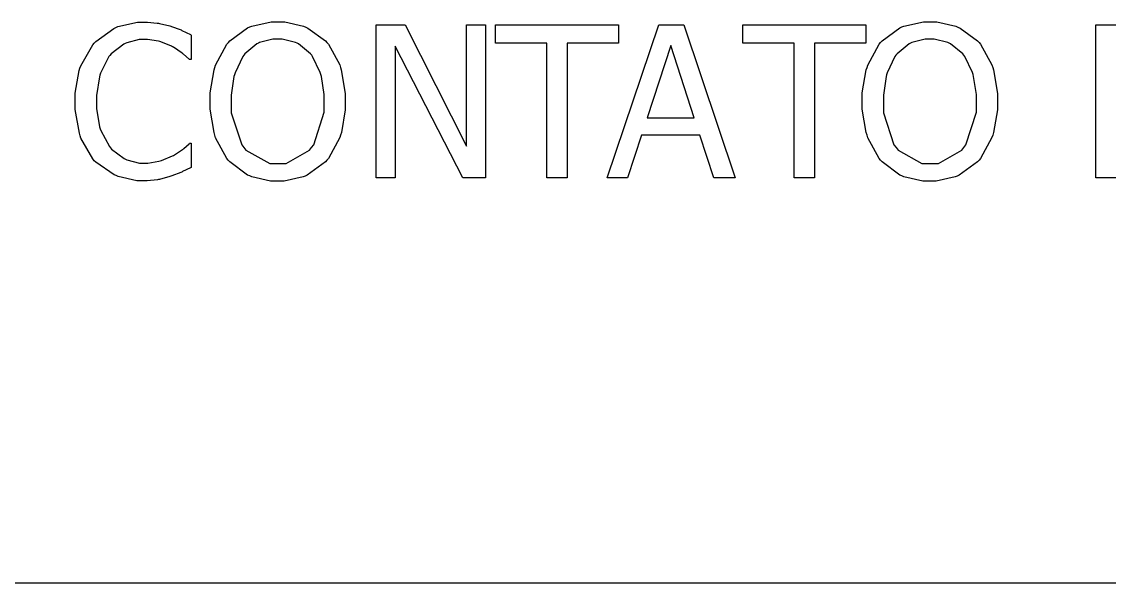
# Model space of a CAD drawing. Header units: millimetres. Extents: x 1974 to 2099, y 1386 to 1555.
# Drawn here: x 2072.064 to 2073.265, y 1476.14 to 1476.76 of the extents above; entities that cross this region are included whole.
import ezdxf

# ---------------------------------------------------------------- set-up
doc = ezdxf.new("R2010")
doc.units = ezdxf.units.MM
doc.layers.add('TEXTO', color=4, linetype='Continuous')

msp = doc.modelspace()

# ---------------------------------------------------------------- linework, layer by layer
at = {"layer": 'TEXTO', "color": 0}
for p, q in [((2072.1707, 1476.7547), (2072.1923, 1476.7596)), ((2072.1923, 1476.7596), (2072.1995, 1476.7596)), ((2072.1995, 1476.7596), (2072.2034, 1476.7596)), ((2072.2034, 1476.7596), (2072.2141, 1476.7586)), ((2072.3185, 1476.7552), (2072.3399, 1476.7601)), ((2072.3399, 1476.7601), (2072.3471, 1476.7601)), ((2072.3471, 1476.7601), (2072.3549, 1476.7601)), ((2072.3549, 1476.7601), (2072.3758, 1476.7551)), ((2073.0388, 1476.7552), (2073.0602, 1476.7601)), ((2073.0602, 1476.7601), (2073.0674, 1476.7601)), ((2073.0674, 1476.7601), (2073.0751, 1476.7601)), ((2073.0751, 1476.7601), (2073.0961, 1476.7551)), ((2072.1462, 1476.7383), (2072.1662, 1476.7527)), ((2072.1662, 1476.7527), (2072.1685, 1476.7537)), ((2072.1685, 1476.7537), (2072.1707, 1476.7547)), ((2072.2141, 1476.7586), (2072.2154, 1476.7584)), ((2072.2154, 1476.7584), (2072.2165, 1476.7582)), ((2072.2165, 1476.7582), (2072.2281, 1476.7556)), ((2072.2281, 1476.7556), (2072.2292, 1476.7552)), ((2072.2292, 1476.7552), (2072.23, 1476.7549)), ((2072.23, 1476.7549), (2072.2394, 1476.7515)), ((2072.2394, 1476.7515), (2072.2404, 1476.751)), ((2072.2404, 1476.751), (2072.2413, 1476.7506)), ((2072.2413, 1476.7506), (2072.2507, 1476.7459)), ((2072.2944, 1476.7391), (2072.3139, 1476.7533)), ((2072.3139, 1476.7533), (2072.3163, 1476.7543)), ((2072.3163, 1476.7543), (2072.3185, 1476.7552)), ((2072.3758, 1476.7551), (2072.3782, 1476.7541)), ((2072.3782, 1476.7541), (2072.3804, 1476.7531)), ((2072.3804, 1476.7531), (2072.3999, 1476.739)), ((2072.4559, 1476.5877), (2072.4559, 1476.7566)), ((2072.4559, 1476.7566), (2072.4878, 1476.7566)), ((2072.4878, 1476.7566), (2072.5557, 1476.6228)), ((2072.5557, 1476.6228), (2072.5557, 1476.7566)), ((2072.5557, 1476.7566), (2072.5767, 1476.7566)), ((2072.5767, 1476.7566), (2072.5767, 1476.5877)), ((2072.5767, 1476.7566), (2072.5767, 1476.7566)), ((2072.5877, 1476.7366), (2072.5877, 1476.7566)), ((2072.5877, 1476.7566), (2072.7236, 1476.7566)), ((2072.7109, 1476.5877), (2072.7679, 1476.7566)), ((2072.7236, 1476.7566), (2072.7236, 1476.7366)), ((2072.7679, 1476.7566), (2072.7955, 1476.7566)), ((2072.7955, 1476.7566), (2072.8525, 1476.5877)), ((2072.8609, 1476.7366), (2072.8609, 1476.7566)), ((2072.8609, 1476.7566), (2072.9968, 1476.7566)), ((2072.9968, 1476.7566), (2072.9968, 1476.7366)), ((2073.0146, 1476.7391), (2073.0343, 1476.7533)), ((2073.0343, 1476.7533), (2073.0366, 1476.7543)), ((2073.0366, 1476.7543), (2073.0388, 1476.7552)), ((2073.0961, 1476.7551), (2073.0984, 1476.7541)), ((2073.0984, 1476.7541), (2073.1007, 1476.7531)), ((2073.1007, 1476.7531), (2073.1201, 1476.739)), ((2073.2507, 1476.5877), (2073.2507, 1476.7566)), ((2073.2507, 1476.7566), (2073.2931, 1476.7566)), ((2072.1428, 1476.7345), (2072.1445, 1476.7364)), ((2072.1445, 1476.7364), (2072.1462, 1476.7383)), ((2072.1788, 1476.736), (2072.1771, 1476.7353)), ((2072.1804, 1476.7368), (2072.1788, 1476.736)), ((2072.1941, 1476.7405), (2072.1804, 1476.7368)), ((2072.1993, 1476.7405), (2072.1941, 1476.7405)), ((2072.2034, 1476.7405), (2072.1993, 1476.7405)), ((2072.2156, 1476.7385), (2072.2034, 1476.7405)), ((2072.2168, 1476.7382), (2072.2156, 1476.7385)), ((2072.2181, 1476.7379), (2072.2168, 1476.7382)), ((2072.2298, 1476.733), (2072.2181, 1476.7379)), ((2072.2507, 1476.7459), (2072.2517, 1476.7453)), ((2072.2517, 1476.7453), (2072.2517, 1476.7183)), ((2072.2911, 1476.7352), (2072.2928, 1476.7372)), ((2072.2928, 1476.7372), (2072.2944, 1476.7391)), ((2072.3242, 1476.7357), (2072.3108, 1476.7248)), ((2072.3258, 1476.7364), (2072.3242, 1476.7357)), ((2072.3272, 1476.7372), (2072.3258, 1476.7364)), ((2072.3418, 1476.7407), (2072.3272, 1476.7372)), ((2072.3472, 1476.7407), (2072.3418, 1476.7407)), ((2072.3521, 1476.7407), (2072.3472, 1476.7407)), ((2072.3668, 1476.7371), (2072.3521, 1476.7407)), ((2072.3685, 1476.7363), (2072.3668, 1476.7371)), ((2072.37, 1476.7356), (2072.3685, 1476.7363)), ((2072.3835, 1476.7247), (2072.37, 1476.7356)), ((2072.3999, 1476.739), (2072.4015, 1476.7372)), ((2072.4015, 1476.7372), (2072.4031, 1476.7353)), ((2072.4015, 1476.7372), (2072.4015, 1476.7372)), ((2072.6444, 1476.7366), (2072.5877, 1476.7366)), ((2072.6444, 1476.5877), (2072.6444, 1476.7366)), ((2072.7236, 1476.7366), (2072.6669, 1476.7366)), ((2072.6669, 1476.7366), (2072.6669, 1476.5877)), ((2072.9175, 1476.7366), (2072.8609, 1476.7366)), ((2072.9175, 1476.5877), (2072.9175, 1476.7366)), ((2072.9968, 1476.7366), (2072.9401, 1476.7366)), ((2072.9401, 1476.7366), (2072.9401, 1476.5877)), ((2073.0114, 1476.7352), (2073.013, 1476.7372)), ((2073.013, 1476.7372), (2073.0146, 1476.7391)), ((2073.0446, 1476.7357), (2073.0311, 1476.7248)), ((2073.0461, 1476.7364), (2073.0446, 1476.7357)), ((2073.0476, 1476.7372), (2073.0461, 1476.7364)), ((2073.0621, 1476.7407), (2073.0476, 1476.7372)), ((2073.0675, 1476.7407), (2073.0621, 1476.7407)), ((2073.0723, 1476.7407), (2073.0675, 1476.7407)), ((2073.0871, 1476.7371), (2073.0723, 1476.7407)), ((2073.0888, 1476.7363), (2073.0871, 1476.7371)), ((2073.0903, 1476.7356), (2073.0888, 1476.7363)), ((2073.1037, 1476.7247), (2073.0903, 1476.7356)), ((2073.1201, 1476.739), (2073.1218, 1476.7372)), ((2073.1218, 1476.7372), (2073.1233, 1476.7353)), ((2073.1218, 1476.7372), (2073.1218, 1476.7372)), ((2072.1297, 1476.7116), (2072.1428, 1476.7345)), ((2072.1631, 1476.7245), (2072.1619, 1476.723)), ((2072.1771, 1476.7353), (2072.1631, 1476.7245)), ((2072.2309, 1476.7324), (2072.2298, 1476.733)), ((2072.232, 1476.7319), (2072.2309, 1476.7324)), ((2072.2415, 1476.7255), (2072.232, 1476.7319)), ((2072.2422, 1476.7248), (2072.2415, 1476.7255)), ((2072.243, 1476.7242), (2072.2422, 1476.7248)), ((2072.2493, 1476.7188), (2072.243, 1476.7242)), ((2072.2786, 1476.7123), (2072.2911, 1476.7352)), ((2072.3108, 1476.7248), (2072.3097, 1476.7232)), ((2072.3847, 1476.7232), (2072.3835, 1476.7247)), ((2072.4031, 1476.7353), (2072.4156, 1476.7124)), ((2072.5515, 1476.5877), (2072.4769, 1476.7333)), ((2072.4769, 1476.7333), (2072.4769, 1476.5877)), ((2072.7812, 1476.7337), (2072.7551, 1476.6541)), ((2072.8072, 1476.6541), (2072.7812, 1476.7337)), ((2072.9989, 1476.7123), (2073.0114, 1476.7352)), ((2073.0311, 1476.7248), (2073.0299, 1476.7232)), ((2073.1049, 1476.7232), (2073.1037, 1476.7247)), ((2073.1233, 1476.7353), (2073.1358, 1476.7124)), ((2072.1288, 1476.709), (2072.1297, 1476.7116)), ((2072.1607, 1476.7217), (2072.1514, 1476.7035)), ((2072.1619, 1476.723), (2072.1607, 1476.7217)), ((2072.2498, 1476.7183), (2072.2493, 1476.7188)), ((2072.2517, 1476.7183), (2072.2498, 1476.7183)), ((2072.2778, 1476.7095), (2072.2786, 1476.7123)), ((2072.3085, 1476.7219), (2072.3, 1476.7038)), ((2072.3097, 1476.7232), (2072.3085, 1476.7219)), ((2072.3857, 1476.7219), (2072.3847, 1476.7232)), ((2072.3942, 1476.704), (2072.3857, 1476.7219)), ((2072.4156, 1476.7124), (2072.4165, 1476.7096)), ((2072.998, 1476.7095), (2072.9989, 1476.7123)), ((2073.0287, 1476.7219), (2073.0202, 1476.7038)), ((2073.0299, 1476.7232), (2073.0287, 1476.7219)), ((2073.1059, 1476.7219), (2073.1049, 1476.7232)), ((2073.1144, 1476.704), (2073.1059, 1476.7219)), ((2073.1358, 1476.7124), (2073.1368, 1476.7096)), ((2072.1235, 1476.6813), (2072.1279, 1476.7063)), ((2072.1279, 1476.7063), (2072.1288, 1476.709)), ((2072.1508, 1476.7013), (2072.1502, 1476.6992)), ((2072.1514, 1476.7035), (2072.1508, 1476.7013)), ((2072.2724, 1476.6815), (2072.2768, 1476.7069)), ((2072.2768, 1476.7069), (2072.2778, 1476.7095)), ((2072.2987, 1476.6995), (2072.2958, 1476.679)), ((2072.2994, 1476.7016), (2072.2987, 1476.6995)), ((2072.3, 1476.7038), (2072.2994, 1476.7016)), ((2072.3948, 1476.7018), (2072.3942, 1476.704)), ((2072.3954, 1476.6997), (2072.3948, 1476.7018)), ((2072.3984, 1476.6796), (2072.3954, 1476.6997)), ((2072.4165, 1476.7096), (2072.4174, 1476.7069)), ((2072.4174, 1476.7069), (2072.4218, 1476.6808)), ((2072.9928, 1476.6815), (2072.9971, 1476.7069)), ((2072.9971, 1476.7069), (2072.998, 1476.7095)), ((2073.019, 1476.6995), (2073.0161, 1476.679)), ((2073.0196, 1476.7016), (2073.019, 1476.6995)), ((2073.0202, 1476.7038), (2073.0196, 1476.7016)), ((2073.1151, 1476.7018), (2073.1144, 1476.704)), ((2073.1157, 1476.6997), (2073.1151, 1476.7018)), ((2073.1188, 1476.6796), (2073.1157, 1476.6997)), ((2073.1368, 1476.7096), (2073.1377, 1476.7069)), ((2073.1377, 1476.7069), (2073.1421, 1476.6808)), ((2072.1502, 1476.6992), (2072.1469, 1476.6788)), ((2072.1235, 1476.672), (2072.1235, 1476.6813)), ((2072.1469, 1476.6788), (2072.1469, 1476.672)), ((2072.2724, 1476.6721), (2072.2724, 1476.6815)), ((2072.2958, 1476.679), (2072.2958, 1476.6721)), ((2072.3984, 1476.6721), (2072.3984, 1476.6796)), ((2072.4218, 1476.6808), (2072.4218, 1476.6721)), ((2072.9928, 1476.6721), (2072.9928, 1476.6815)), ((2073.0161, 1476.679), (2073.0161, 1476.6721)), ((2073.1188, 1476.6721), (2073.1188, 1476.6796)), ((2073.1421, 1476.6808), (2073.1421, 1476.6721)), ((2072.1235, 1476.6633), (2072.1235, 1476.672)), ((2072.1469, 1476.672), (2072.1469, 1476.6645)), ((2072.1469, 1476.6645), (2072.1503, 1476.6441)), ((2072.2724, 1476.6636), (2072.2724, 1476.6721)), ((2072.2768, 1476.6377), (2072.2724, 1476.6636)), ((2072.2958, 1476.6721), (2072.2958, 1476.6594)), ((2072.3984, 1476.6602), (2072.3984, 1476.6721)), ((2072.3984, 1476.6721), (2072.3984, 1476.6721)), ((2072.4218, 1476.6721), (2072.4218, 1476.6629)), ((2072.9928, 1476.6636), (2072.9928, 1476.6721)), ((2072.9971, 1476.6377), (2072.9928, 1476.6636)), ((2073.0161, 1476.6721), (2073.0161, 1476.6594)), ((2073.1188, 1476.6602), (2073.1188, 1476.6721)), ((2073.1188, 1476.6721), (2073.1188, 1476.6721)), ((2073.1421, 1476.6721), (2073.1421, 1476.6629)), ((2072.1281, 1476.637), (2072.1235, 1476.6633)), ((2072.2958, 1476.6594), (2072.3074, 1476.6242)), ((2072.3869, 1476.6242), (2072.3984, 1476.6602)), ((2072.4218, 1476.6629), (2072.4175, 1476.6378)), ((2072.7551, 1476.6541), (2072.8072, 1476.6541)), ((2072.7551, 1476.6541), (2072.7551, 1476.6541)), ((2073.0161, 1476.6594), (2073.0277, 1476.6242)), ((2073.1071, 1476.6242), (2073.1188, 1476.6602)), ((2073.1421, 1476.6629), (2073.1378, 1476.6378)), ((2072.1503, 1476.6441), (2072.1511, 1476.642)), ((2072.1511, 1476.642), (2072.1517, 1476.64)), ((2072.1517, 1476.64), (2072.1612, 1476.6223)), ((2072.129, 1476.6342), (2072.1281, 1476.637)), ((2072.1299, 1476.6315), (2072.129, 1476.6342)), ((2072.1429, 1476.6086), (2072.1299, 1476.6315)), ((2072.2777, 1476.6348), (2072.2768, 1476.6377)), ((2072.2785, 1476.6321), (2072.2777, 1476.6348)), ((2072.2909, 1476.6091), (2072.2785, 1476.6321)), ((2072.4157, 1476.6322), (2072.4032, 1476.6091)), ((2072.4166, 1476.6349), (2072.4157, 1476.6322)), ((2072.4175, 1476.6378), (2072.4166, 1476.6349)), ((2072.7488, 1476.6348), (2072.7336, 1476.5877)), ((2072.8135, 1476.6348), (2072.7488, 1476.6348)), ((2072.8288, 1476.5877), (2072.8135, 1476.6348)), ((2072.998, 1476.6348), (2072.9971, 1476.6377)), ((2072.9988, 1476.6321), (2072.998, 1476.6348)), ((2073.0113, 1476.6091), (2072.9988, 1476.6321)), ((2073.136, 1476.6322), (2073.1234, 1476.6091)), ((2073.1369, 1476.6349), (2073.136, 1476.6322)), ((2073.1378, 1476.6378), (2073.1369, 1476.6349)), ((2072.1612, 1476.6223), (2072.1625, 1476.6209)), ((2072.1625, 1476.6209), (2072.1637, 1476.6195)), ((2072.1637, 1476.6195), (2072.1775, 1476.609)), ((2072.233, 1476.613), (2072.2421, 1476.619)), ((2072.2421, 1476.619), (2072.2428, 1476.6196)), ((2072.2428, 1476.6196), (2072.2435, 1476.6203)), ((2072.2435, 1476.6203), (2072.2494, 1476.6255)), ((2072.2494, 1476.6255), (2072.2499, 1476.6259)), ((2072.2499, 1476.6259), (2072.2517, 1476.6259)), ((2072.2517, 1476.6259), (2072.2517, 1476.5991)), ((2072.3074, 1476.6242), (2072.3098, 1476.6212)), ((2072.3098, 1476.6212), (2072.3121, 1476.6182)), ((2072.3121, 1476.6182), (2072.3384, 1476.6036)), ((2072.3565, 1476.6036), (2072.3822, 1476.6182)), ((2072.3822, 1476.6182), (2072.3846, 1476.6212)), ((2072.3846, 1476.6212), (2072.3869, 1476.6242)), ((2073.0277, 1476.6242), (2073.03, 1476.6212)), ((2073.03, 1476.6212), (2073.0323, 1476.6182)), ((2073.0323, 1476.6182), (2073.0586, 1476.6036)), ((2073.0768, 1476.6036), (2073.1026, 1476.6182)), ((2073.1026, 1476.6182), (2073.1049, 1476.6212)), ((2073.1049, 1476.6212), (2073.1071, 1476.6242)), ((2072.1446, 1476.6067), (2072.1429, 1476.6086)), ((2072.1463, 1476.6049), (2072.1446, 1476.6067)), ((2072.1664, 1476.5912), (2072.1463, 1476.6049)), ((2072.1775, 1476.609), (2072.1791, 1476.6083)), ((2072.1791, 1476.6083), (2072.1806, 1476.6076)), ((2072.1806, 1476.6076), (2072.1946, 1476.604)), ((2072.1946, 1476.604), (2072.1993, 1476.604)), ((2072.1993, 1476.604), (2072.2037, 1476.604)), ((2072.2037, 1476.604), (2072.2158, 1476.606)), ((2072.2158, 1476.606), (2072.2173, 1476.6064)), ((2072.2173, 1476.6064), (2072.2187, 1476.6068)), ((2072.2187, 1476.6068), (2072.2309, 1476.6119)), ((2072.2309, 1476.6119), (2072.2321, 1476.6124)), ((2072.2321, 1476.6124), (2072.233, 1476.613)), ((2072.2926, 1476.6072), (2072.2909, 1476.6091)), ((2072.2943, 1476.6053), (2072.2926, 1476.6072)), ((2072.3139, 1476.5909), (2072.2943, 1476.6053)), ((2072.3384, 1476.6036), (2072.3472, 1476.6036)), ((2072.3472, 1476.6036), (2072.3565, 1476.6036)), ((2072.3998, 1476.6053), (2072.3796, 1476.5907)), ((2072.4015, 1476.6072), (2072.3998, 1476.6053)), ((2072.4032, 1476.6091), (2072.4015, 1476.6072)), ((2073.0129, 1476.6072), (2073.0113, 1476.6091)), ((2073.0146, 1476.6053), (2073.0129, 1476.6072)), ((2073.0342, 1476.5909), (2073.0146, 1476.6053)), ((2073.0586, 1476.6036), (2073.0675, 1476.6036)), ((2073.0675, 1476.6036), (2073.0768, 1476.6036)), ((2073.12, 1476.6053), (2073.0999, 1476.5907)), ((2073.1218, 1476.6072), (2073.12, 1476.6053)), ((2073.1234, 1476.6091), (2073.1218, 1476.6072)), ((2072.2403, 1476.5937), (2072.2303, 1476.5899)), ((2072.2412, 1476.5941), (2072.2403, 1476.5937)), ((2072.2419, 1476.5946), (2072.2412, 1476.5941)), ((2072.2507, 1476.5987), (2072.2419, 1476.5946)), ((2072.2517, 1476.5991), (2072.2507, 1476.5987)), ((2072.1687, 1476.5902), (2072.1664, 1476.5912)), ((2072.1709, 1476.5893), (2072.1687, 1476.5902)), ((2072.1915, 1476.5846), (2072.1709, 1476.5893)), ((2072.1992, 1476.5846), (2072.1915, 1476.5846)), ((2072.203, 1476.5846), (2072.1992, 1476.5846)), ((2072.1992, 1476.5846), (2072.1992, 1476.5846)), ((2072.2145, 1476.5857), (2072.203, 1476.5846)), ((2072.2156, 1476.5859), (2072.2145, 1476.5857)), ((2072.2165, 1476.5861), (2072.2156, 1476.5859)), ((2072.2279, 1476.5892), (2072.2165, 1476.5861)), ((2072.2292, 1476.5895), (2072.2279, 1476.5892)), ((2072.2303, 1476.5899), (2072.2292, 1476.5895)), ((2072.3163, 1476.5899), (2072.3139, 1476.5909)), ((2072.3185, 1476.589), (2072.3163, 1476.5899)), ((2072.3393, 1476.5842), (2072.3185, 1476.589)), ((2072.3471, 1476.5842), (2072.3393, 1476.5842)), ((2072.3541, 1476.5842), (2072.3471, 1476.5842)), ((2072.3751, 1476.5889), (2072.3541, 1476.5842)), ((2072.3774, 1476.5897), (2072.3751, 1476.5889)), ((2072.3796, 1476.5907), (2072.3774, 1476.5897)), ((2072.4769, 1476.5877), (2072.4559, 1476.5877)), ((2072.5767, 1476.5877), (2072.5515, 1476.5877)), ((2072.6669, 1476.5877), (2072.6444, 1476.5877)), ((2072.6669, 1476.5877), (2072.6669, 1476.5877)), ((2072.7336, 1476.5877), (2072.7109, 1476.5877)), ((2072.7336, 1476.5877), (2072.7336, 1476.5877)), ((2072.8525, 1476.5877), (2072.8288, 1476.5877)), ((2072.9401, 1476.5877), (2072.9175, 1476.5877)), ((2072.9401, 1476.5877), (2072.9401, 1476.5877)), ((2073.0365, 1476.5899), (2073.0342, 1476.5909)), ((2073.0387, 1476.589), (2073.0365, 1476.5899)), ((2073.0596, 1476.5842), (2073.0387, 1476.589)), ((2073.0674, 1476.5842), (2073.0596, 1476.5842)), ((2073.0743, 1476.5842), (2073.0674, 1476.5842)), ((2073.0954, 1476.5889), (2073.0743, 1476.5842)), ((2073.0977, 1476.5897), (2073.0954, 1476.5889)), ((2073.0999, 1476.5907), (2073.0977, 1476.5897)), ((2073.2731, 1476.5877), (2073.2507, 1476.5877)), ((2098.7779, 1476.1403), (2069.8934, 1476.1403))]:
    msp.add_line(p, q, dxfattribs=at)

doc.saveas('drawing.dxf')
